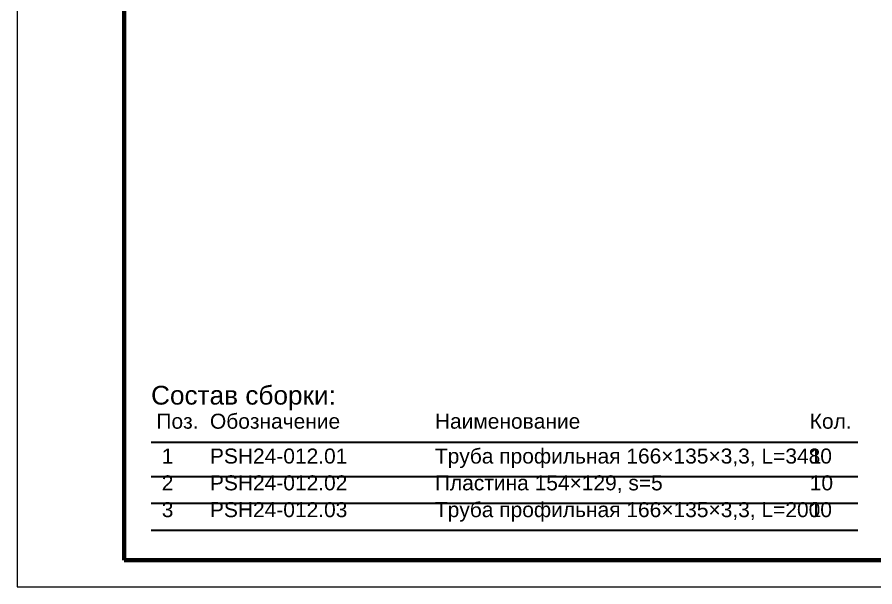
# Model space of a CAD drawing. Header units: millimetres. Extents: x 0 to 594, y 0 to 420.
# Drawn here: x 0 to 160.2, y 0 to 106.3 of the extents above; entities that cross this region are included whole.
import ezdxf

# ---------------------------------------------------------------- set-up
doc = ezdxf.new("R2010")
doc.units = ezdxf.units.MM
doc.styles.add('GOST', font='Arial')

msp = doc.modelspace()

# ---------------------------------------------------------------- linework, layer by layer
at = {"color": 8, "lineweight": 35}
for p, q in [((25, 27), (157, 27)), ((25, 20.6), (157, 20.6)), ((25, 15.6), (157, 15.6)), ((25, 10.6), (157, 10.6))]:
    msp.add_line(p, q, dxfattribs=at)
at = {"color": 7, "lineweight": 25}
msp.add_lwpolyline([(0, 0), (594, 0), (594, 420), (0, 420)], close=True, dxfattribs=at)
at = {"color": 7, "lineweight": 70}
msp.add_lwpolyline([(20, 5), (589, 5), (589, 415), (20, 415)], close=True, dxfattribs=at)

# ---------------------------------------------------------------- texts
at = {"color": 3, "style": 'GOST'}
for s, height, p in [('Состав сборки:', 3.5, (25, 34)), ('Поз.', 2.8, (26, 29.5)), ('Обозначение', 2.8, (36, 29.5)), ('Наименование', 2.8, (78, 29.5)), ('Кол.', 2.8, (148, 29.5)), ('1', 2.8, (27, 23)), ('PSH24-012.01', 2.8, (36, 23)), ('Труба профильная 166×135×3,3, L=3480', 2.8, (78, 23)), ('1', 2.8, (148, 23)), ('2', 2.8, (27, 18)), ('PSH24-012.02', 2.8, (36, 18)), ('Пластина 154×129, s=5', 2.8, (78, 18)), ('10', 2.8, (148, 18)), ('3', 2.8, (27, 13)), ('PSH24-012.03', 2.8, (36, 13)), ('Труба профильная 166×135×3,3, L=2000', 2.8, (78, 13)), ('1', 2.8, (148, 13))]:
    msp.add_text(s, height=height, dxfattribs=at).set_placement(p)

doc.saveas('drawing.dxf')
